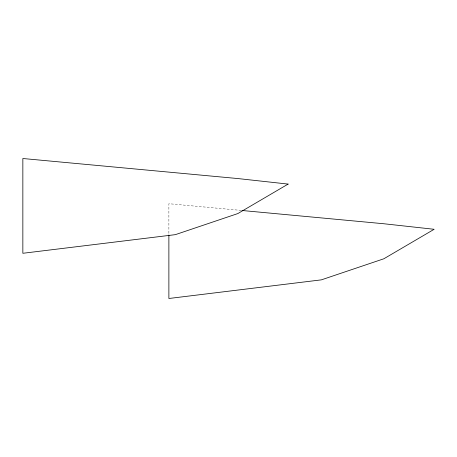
<?xml version="1.0" encoding="UTF-8"?>
<svg xmlns="http://www.w3.org/2000/svg" width="457" height="457" viewBox="0 0 457 457"><rect width="100%" height="100%" fill="white"/><g stroke="black" fill="none" stroke-linecap="round" stroke-linejoin="round"><path stroke-width="0.34" stroke-dasharray="2.29 1.71" d="M241.227 210.42L168.879 203.713L168.879 234.39"/><path stroke-width="0.69" d="M241.936 210.488L383.851 223.753L434.15 229.288L383.851 258.776L321.38 279.855L168.879 298.49L168.879 234.995M288.121 184.085L237.823 213.573L175.351 234.652L22.85 253.287L22.85 158.51L237.823 178.55L288.121 184.085"/></g></svg>
